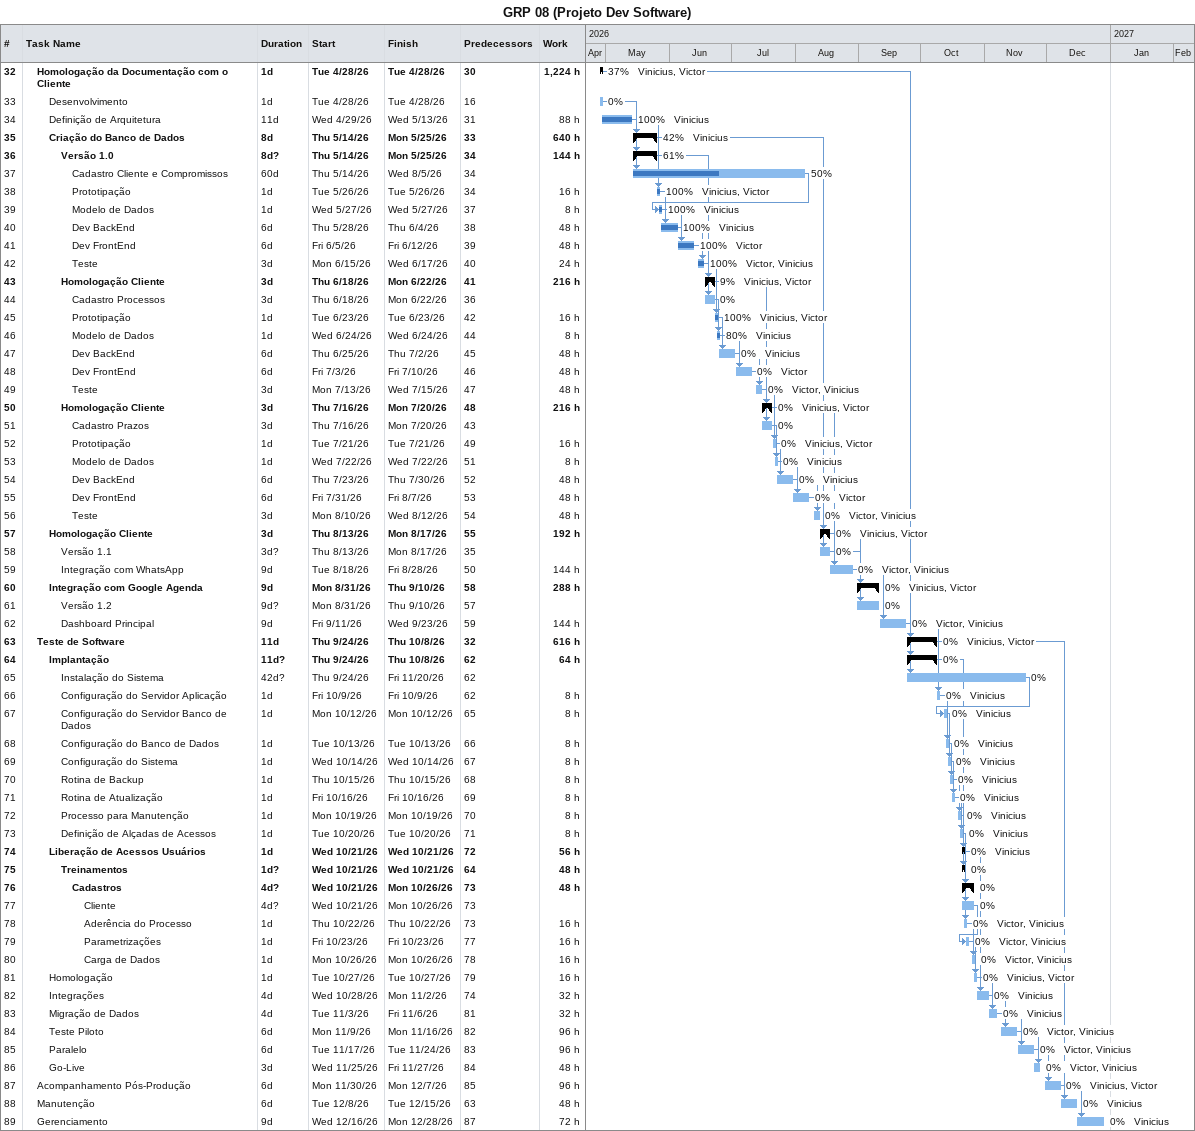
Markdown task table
GRP 08 (Projeto Dev Software)

| ID | Level | Task | Duration | Start | Finish | Predecessors | Resources | % complete | Work (h) |
|---|---|---|---|---|---|---|---|---|---|
| 32 | 2 | **Homologação da Documentação com o Cliente** | 1d | 2026-04-28 | 2026-04-28 | 30 | Vinicius, Victor | 37 | 1224 |
| 33 | 3 | Desenvolvimento | 1d | 2026-04-28 | 2026-04-28 | 16 |  | 0 |  |
| 34 | 3 | Definição de Arquitetura | 11d | 2026-04-29 | 2026-05-13 | 31 | Vinicius | 100 | 88 |
| 35 | 3 | **Criação do Banco de Dados** | 8d | 2026-05-14 | 2026-05-25 | 33 | Vinicius | 42 | 640 |
| 36 | 4 | **Versão 1.0** | 8d? | 2026-05-14 | 2026-05-25 | 34 |  | 61 | 144 |
| 37 | 5 | Cadastro Cliente e Compromissos | 60d | 2026-05-14 | 2026-08-05 | 34 |  | 50 |  |
| 38 | 5 | Prototipação | 1d | 2026-05-26 | 2026-05-26 | 34 | Vinicius, Victor | 100 | 16 |
| 39 | 5 | Modelo de Dados | 1d | 2026-05-27 | 2026-05-27 | 37 | Vinicius | 100 | 8 |
| 40 | 5 | Dev BackEnd | 6d | 2026-05-28 | 2026-06-04 | 38 | Vinicius | 100 | 48 |
| 41 | 5 | Dev FrontEnd | 6d | 2026-06-05 | 2026-06-12 | 39 | Victor | 100 | 48 |
| 42 | 5 | Teste | 3d | 2026-06-15 | 2026-06-17 | 40 | Victor, Vinicius | 100 | 24 |
| 43 | 4 | **Homologação Cliente** | 3d | 2026-06-18 | 2026-06-22 | 41 | Vinicius, Victor | 9 | 216 |
| 44 | 5 | Cadastro Processos | 3d | 2026-06-18 | 2026-06-22 | 36 |  | 0 |  |
| 45 | 5 | Prototipação | 1d | 2026-06-23 | 2026-06-23 | 42 | Vinicius, Victor | 100 | 16 |
| 46 | 5 | Modelo de Dados | 1d | 2026-06-24 | 2026-06-24 | 44 | Vinicius | 80 | 8 |
| 47 | 5 | Dev BackEnd | 6d | 2026-06-25 | 2026-07-02 | 45 | Vinicius | 0 | 48 |
| 48 | 5 | Dev FrontEnd | 6d | 2026-07-03 | 2026-07-10 | 46 | Victor | 0 | 48 |
| 49 | 5 | Teste | 3d | 2026-07-13 | 2026-07-15 | 47 | Victor, Vinicius | 0 | 48 |
| 50 | 4 | **Homologação Cliente** | 3d | 2026-07-16 | 2026-07-20 | 48 | Vinicius, Victor | 0 | 216 |
| 51 | 5 | Cadastro Prazos | 3d | 2026-07-16 | 2026-07-20 | 43 |  | 0 |  |
| 52 | 5 | Prototipação | 1d | 2026-07-21 | 2026-07-21 | 49 | Vinicius, Victor | 0 | 16 |
| 53 | 5 | Modelo de Dados | 1d | 2026-07-22 | 2026-07-22 | 51 | Vinicius | 0 | 8 |
| 54 | 5 | Dev BackEnd | 6d | 2026-07-23 | 2026-07-30 | 52 | Vinicius | 0 | 48 |
| 55 | 5 | Dev FrontEnd | 6d | 2026-07-31 | 2026-08-07 | 53 | Victor | 0 | 48 |
| 56 | 5 | Teste | 3d | 2026-08-10 | 2026-08-12 | 54 | Victor, Vinicius | 0 | 48 |
| 57 | 3 | **Homologação Cliente** | 3d | 2026-08-13 | 2026-08-17 | 55 | Vinicius, Victor | 0 | 192 |
| 58 | 4 | Versão 1.1 | 3d? | 2026-08-13 | 2026-08-17 | 35 |  | 0 |  |
| 59 | 4 | Integração com WhatsApp | 9d | 2026-08-18 | 2026-08-28 | 50 | Victor, Vinicius | 0 | 144 |
| 60 | 3 | **Integração com Google Agenda** | 9d | 2026-08-31 | 2026-09-10 | 58 | Vinicius, Victor | 0 | 288 |
| 61 | 4 | Versão 1.2 | 9d? | 2026-08-31 | 2026-09-10 | 57 |  | 0 |  |
| 62 | 4 | Dashboard Principal | 9d | 2026-09-11 | 2026-09-23 | 59 | Victor, Vinicius | 0 | 144 |
| 63 | 2 | **Teste de Software** | 11d | 2026-09-24 | 2026-10-08 | 32 | Vinicius, Victor | 0 | 616 |
| 64 | 3 | **Implantação** | 11d? | 2026-09-24 | 2026-10-08 | 62 |  | 0 | 64 |
| 65 | 4 | Instalação do Sistema | 42d? | 2026-09-24 | 2026-11-20 | 62 |  | 0 |  |
| 66 | 4 | Configuração do Servidor Aplicação | 1d | 2026-10-09 | 2026-10-09 | 62 | Vinicius | 0 | 8 |
| 67 | 4 | Configuração do Servidor Banco de Dados | 1d | 2026-10-12 | 2026-10-12 | 65 | Vinicius | 0 | 8 |
| 68 | 4 | Configuração do Banco de Dados | 1d | 2026-10-13 | 2026-10-13 | 66 | Vinicius | 0 | 8 |
| 69 | 4 | Configuração do Sistema | 1d | 2026-10-14 | 2026-10-14 | 67 | Vinicius | 0 | 8 |
| 70 | 4 | Rotina de Backup | 1d | 2026-10-15 | 2026-10-15 | 68 | Vinicius | 0 | 8 |
| 71 | 4 | Rotina de Atualização | 1d | 2026-10-16 | 2026-10-16 | 69 | Vinicius | 0 | 8 |
| 72 | 4 | Processo para Manutenção | 1d | 2026-10-19 | 2026-10-19 | 70 | Vinicius | 0 | 8 |
| 73 | 4 | Definição de Alçadas de Acessos | 1d | 2026-10-20 | 2026-10-20 | 71 | Vinicius | 0 | 8 |
| 74 | 3 | **Liberação de Acessos Usuários** | 1d | 2026-10-21 | 2026-10-21 | 72 | Vinicius | 0 | 56 |
| 75 | 4 | **Treinamentos** | 1d? | 2026-10-21 | 2026-10-21 | 64 |  | 0 | 48 |
| 76 | 5 | **Cadastros** | 4d? | 2026-10-21 | 2026-10-26 | 73 |  | 0 | 48 |
| 77 | 6 | Cliente | 4d? | 2026-10-21 | 2026-10-26 | 73 |  | 0 |  |
| 78 | 6 | Aderência do Processo | 1d | 2026-10-22 | 2026-10-22 | 73 | Victor, Vinicius | 0 | 16 |
| 79 | 6 | Parametrizações | 1d | 2026-10-23 | 2026-10-23 | 77 | Victor, Vinicius | 0 | 16 |
| 80 | 6 | Carga de Dados | 1d | 2026-10-26 | 2026-10-26 | 78 | Victor, Vinicius | 0 | 16 |
| 81 | 3 | Homologação | 1d | 2026-10-27 | 2026-10-27 | 79 | Vinicius, Victor | 0 | 16 |
| 82 | 3 | Integrações | 4d | 2026-10-28 | 2026-11-02 | 74 | Vinicius | 0 | 32 |
| 83 | 3 | Migração de Dados | 4d | 2026-11-03 | 2026-11-06 | 81 | Vinicius | 0 | 32 |
| 84 | 3 | Teste Piloto | 6d | 2026-11-09 | 2026-11-16 | 82 | Victor, Vinicius | 0 | 96 |
| 85 | 3 | Paralelo | 6d | 2026-11-17 | 2026-11-24 | 83 | Victor, Vinicius | 0 | 96 |
| 86 | 3 | Go-Live | 3d | 2026-11-25 | 2026-11-27 | 84 | Victor, Vinicius | 0 | 48 |
| 87 | 2 | Acompanhamento Pós-Produção | 6d | 2026-11-30 | 2026-12-07 | 85 | Vinicius, Victor | 0 | 96 |
| 88 | 2 | Manutenção | 6d | 2026-12-08 | 2026-12-15 | 63 | Vinicius | 0 | 48 |
| 89 | 2 | Gerenciamento | 9d | 2026-12-16 | 2026-12-28 | 87 | Vinicius | 0 | 72 |
